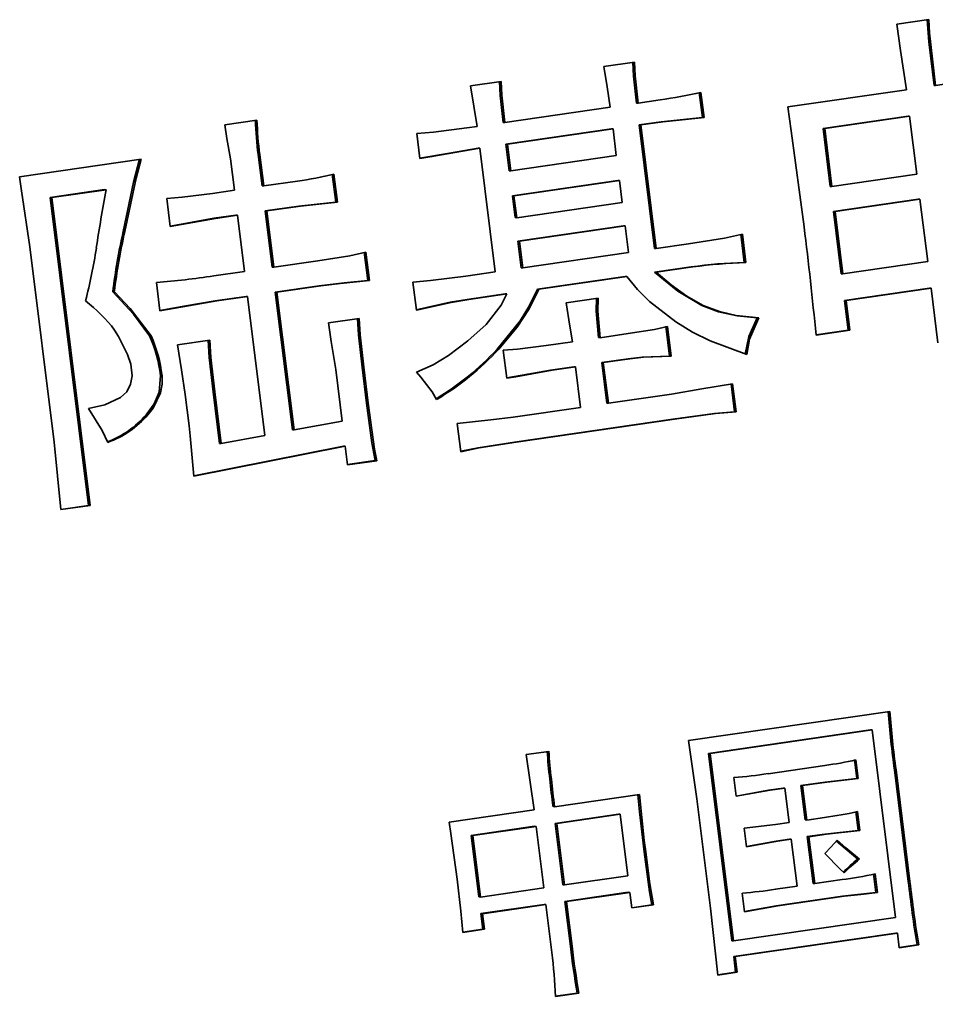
# Model space of a CAD drawing. Header units: millimetres. Extents: x -631 to 3210, y -561 to 2288.
# Drawn here: x 131.15 to 150.75, y -108.7 to -87.82 of the extents above; entities that cross this region are included whole.
import ezdxf

# ---------------------------------------------------------------- set-up
doc = ezdxf.new("R2010")
doc.units = ezdxf.units.MM
doc.layers.get('0').update_dxf_attribs({"lineweight": 18})

msp = doc.modelspace()

# ---------------------------------------------------------------- linework, layer by layer
at = {"color": 7, "lineweight": 35, "ltscale": 0.017416}
for p, q in [((149.902, -87.922), (150.592, -87.822)), ((142.831, -93.875), (143.52, -93.776)), ((134.525, -94.772), (135.215, -94.672))]:
    msp.add_line(p, q, dxfattribs=at)
at = {"color": 7, "lineweight": 35, "ltscale": 0.016602}
for p, q in [((143.639, -88.828), (144.296, -88.733)), ((137.752, -94.305), (138.409, -94.21))]:
    msp.add_line(p, q, dxfattribs=at)
at = {"color": 7, "lineweight": 35, "ltscale": 0.064089}
for p, q in [((150.734, -89.229), (153.271, -88.862)), ((147.571, -89.687), (150.108, -89.32))]:
    msp.add_line(p, q, dxfattribs=at)
at = {"color": 7, "lineweight": 35, "ltscale": 0.016626}
for p, q in [((140.788, -89.241), (141.446, -89.146)), ((135.299, -93.3), (135.957, -93.205)), ((135.33, -93.833), (135.988, -93.738)), ((136.023, -93.739), (135.365, -93.834))]:
    msp.add_line(p, q, dxfattribs=at)
at = {"color": 7, "lineweight": 35, "ltscale": 0.00085474}
for p, q in [((150.7, -89.228), (150.734, -89.229)), ((141.488, -90.018), (141.522, -90.019)), ((144.396, -90.073), (144.431, -90.074)), ((143.973, -91.262), (143.938, -91.261)), ((141.718, -91.589), (141.683, -91.588)), ((135.772, -92.001), (135.806, -92.002)), ((133.139, -93.641), (133.173, -93.642)), ((142.219, -93.584), (142.253, -93.585)), ((143.527, -94.619), (143.561, -94.62)), ((146.434, -96.204), (146.469, -96.205)), ((135.423, -96.88), (135.457, -96.881)), ((138.753, -97.248), (138.787, -97.249)), ((147.945, -104.928), (147.979, -104.929)), ((149.078, -105.149), (149.112, -105.15)), ((140.836, -105.26), (140.802, -105.259)), ((149.103, -105.763), (149.069, -105.763)), ((148.114, -106.286), (148.148, -106.287)), ((150.339, -107.596), (150.373, -107.597)), ((146.458, -108.181), (146.492, -108.182))]:
    msp.add_line(p, q, dxfattribs=at)
at = {"color": 7, "lineweight": 35, "ltscale": 0.011866}
for p, q in [((144.373, -89.606), (144.843, -89.538)), ((144.396, -90.073), (144.866, -90.005)), ((144.9, -90.006), (144.431, -90.074)), ((135.27, -91.536), (135.74, -91.468)), ((135.303, -92.069), (135.772, -92.001)), ((135.806, -92.002), (135.337, -92.07))]:
    msp.add_line(p, q, dxfattribs=at)
at = {"color": 7, "lineweight": 35, "ltscale": 0.013463}
for p, q in [((145.747, -89.911), (145.681, -89.377)), ((145.716, -89.378), (145.782, -89.912)), ((139.706, -90.792), (139.64, -90.257))]:
    msp.add_line(p, q, dxfattribs=at)
at = {"color": 7, "lineweight": 35, "ltscale": 0.05696}
for p, q in [((141.522, -90.019), (143.777, -89.692)), ((141.546, -90.486), (143.801, -90.159)), ((143.836, -90.16), (141.581, -90.486)), ((141.651, -91.054), (143.906, -90.728)), ((141.683, -91.588), (143.938, -91.261)), ((143.973, -91.262), (141.718, -91.589)), ((141.776, -92.056), (144.031, -91.73)), ((141.804, -92.556), (144.058, -92.23)), ((144.094, -92.231), (141.839, -92.557)), ((141.909, -93.125), (144.164, -92.798))]:
    msp.add_line(p, q, dxfattribs=at)
at = {"color": 7, "lineweight": 35, "ltscale": 0.000879148}
for p, q in [((144.338, -89.605), (144.373, -89.606)), ((145.747, -89.911), (145.782, -89.912)), ((143.836, -90.16), (143.801, -90.159)), ((148.362, -90.151), (148.327, -90.15)), ((141.616, -91.053), (141.651, -91.054)), ((136.332, -91.376), (136.367, -91.377)), ((132.962, -91.456), (132.997, -91.457)), ((137.906, -91.726), (137.941, -91.727)), ((150.399, -91.658), (150.364, -91.657)), ((141.741, -92.055), (141.776, -92.056)), ((148.583, -91.921), (148.548, -91.92)), ((141.839, -92.557), (141.804, -92.556)), ((144.724, -92.711), (144.76, -92.712)), ((136.548, -93.113), (136.583, -93.114)), ((146.642, -93.012), (146.678, -93.013)), ((141.874, -93.124), (141.909, -93.125)), ((144.098, -93.312), (144.133, -93.313)), ((135.988, -93.738), (136.023, -93.739)), ((148.784, -93.824), (148.819, -93.825)), ((148.863, -94.458), (148.898, -94.459)), ((133.925, -94.581), (133.96, -94.582)), ((145.042, -95.012), (145.077, -95.012)), ((138.076, -96.938), (138.111, -96.939)), ((149.377, -103.004), (149.342, -103.003)), ((145.911, -103.506), (145.876, -103.505)), ((147.477, -104.248), (147.513, -104.248)), ((147.853, -104.193), (147.889, -104.194)), ((142.553, -104.643), (142.588, -104.644)), ((143.989, -104.804), (143.954, -104.803)), ((147.613, -105.339), (147.648, -105.34)), ((147.989, -105.284), (148.024, -105.285)), ((142.761, -106.313), (142.796, -106.314)), ((144.162, -106.473), (144.197, -106.474)), ((149.455, -106.477), (149.49, -106.478)), ((140.965, -106.573), (141, -106.574)), ((142.366, -106.733), (142.401, -106.734)), ((141.009, -106.929), (141.044, -106.93)), ((141.051, -107.263), (141.086, -107.264)), ((146.416, -107.847), (146.451, -107.848)), ((143.069, -108.626), (143.104, -108.627))]:
    msp.add_line(p, q, dxfattribs=at)
at = {"color": 7, "lineweight": 35, "ltscale": 0.017392}
for p, q in [((135.535, -90.07), (136.223, -89.97)), ((144.76, -92.712), (145.448, -92.613))]:
    msp.add_line(p, q, dxfattribs=at)
at = {"color": 7, "lineweight": 35, "ltscale": 0.045908}
for p, q in [((148.327, -90.15), (150.144, -89.887)), ((148.515, -91.386), (150.333, -91.123)), ((148.784, -93.824), (150.601, -93.561))]:
    msp.add_line(p, q, dxfattribs=at)
at = {"color": 7, "lineweight": 35, "ltscale": 0.045884}
for p, q in [((150.179, -89.888), (148.362, -90.151)), ((148.548, -91.92), (150.364, -91.657)), ((150.399, -91.658), (148.583, -91.921)), ((148.749, -93.257), (150.565, -92.994)), ((150.636, -93.562), (148.819, -93.825)), ((142.588, -104.644), (144.404, -104.381)), ((140.333, -104.971), (142.149, -104.708))]:
    msp.add_line(p, q, dxfattribs=at)
at = {"color": 7, "lineweight": 35, "ltscale": 0.000854722}
for p, q in [((150.179, -89.888), (150.144, -89.887)), ((140.951, -90.572), (140.985, -90.572)), ((148.481, -91.386), (148.515, -91.386)), ((131.804, -91.624), (131.838, -91.625)), ((144.724, -93.222), (144.759, -93.222)), ((150.601, -93.561), (150.636, -93.562)), ((143.594, -95.153), (143.628, -95.154)), ((146.375, -107.513), (146.409, -107.514))]:
    msp.add_line(p, q, dxfattribs=at)
at = {"color": 7, "lineweight": 35, "ltscale": 0.031136}
for p, q in [((150.333, -91.123), (150.179, -89.888)), ((148.481, -91.386), (148.327, -90.15))]:
    msp.add_line(p, q, dxfattribs=at)
at = {"color": 7, "lineweight": 35, "ltscale": 0.00555}
msp.add_line((140.708, -90.137), (140.928, -90.105), dxfattribs=at)
at = {"color": 7, "lineweight": 35, "ltscale": 0.014303}
for p, q in [((143.906, -90.728), (143.836, -90.16)), ((141.616, -91.053), (141.546, -90.486))]:
    msp.add_line(p, q, dxfattribs=at)
at = {"color": 7, "lineweight": 35, "ltscale": 0.066473}
msp.add_line((144.724, -92.711), (144.396, -90.073), dxfattribs=at)
at = {"color": 7, "lineweight": 35, "ltscale": 0.066476}
msp.add_line((144.431, -90.074), (144.76, -92.712), dxfattribs=at)
at = {"color": 7, "lineweight": 13, "ltscale": 0.00085474}
for p, q in [((144.866, -90.005), (144.9, -90.006)), ((135.303, -92.069), (135.337, -92.07)), ((137.555, -93.512), (137.589, -93.512)), ((147.321, -105.381), (147.355, -105.382)), ((148.365, -105.23), (148.399, -105.231)), ((148.743, -106.558), (148.777, -106.559))]:
    msp.add_line(p, q, dxfattribs=at)
at = {"color": 7, "lineweight": 35, "ltscale": 0.031132}
msp.add_line((148.362, -90.151), (148.515, -91.386), dxfattribs=at)
at = {"color": 7, "lineweight": 35, "ltscale": 0.066477}
msp.add_line((141.314, -93.211), (140.985, -90.572), dxfattribs=at)
at = {"color": 7, "lineweight": 35, "ltscale": 0.00087913}
for p, q in [((141.581, -90.486), (141.546, -90.486)), ((136.398, -91.911), (136.433, -91.912)), ((144.094, -92.231), (144.058, -92.23)), ((148.714, -93.256), (148.749, -93.257)), ((138.592, -93.395), (138.627, -93.396)), ((136.614, -93.648), (136.649, -93.648)), ((141.529, -93.684), (141.564, -93.685)), ((146.918, -94.196), (146.953, -94.197)), ((142.998, -95.24), (143.033, -95.24)), ((143.701, -96.022), (143.736, -96.023)), ((136.98, -96.587), (137.015, -96.588)), ((132.622, -98.204), (132.657, -98.205)), ((149.046, -104.043), (149.081, -104.044)), ((142.632, -105), (142.597, -105)), ((142.193, -105.064), (142.158, -105.063)), ((142.805, -106.67), (142.84, -106.67)), ((144.663, -106.741), (144.698, -106.741)), ((149.882, -107.345), (149.917, -107.346))]:
    msp.add_line(p, q, dxfattribs=at)
at = {"color": 7, "lineweight": 35, "ltscale": 0.014304}
for p, q in [((141.581, -90.486), (141.651, -91.054)), ((144.164, -92.798), (144.094, -92.231)), ((141.874, -93.124), (141.804, -92.556)), ((141.839, -92.557), (141.909, -93.125))]:
    msp.add_line(p, q, dxfattribs=at)
at = {"color": 7, "lineweight": 35, "ltscale": 0.065668}
msp.add_line((131.145, -91.181), (133.745, -90.805), dxfattribs=at)
at = {"color": 7, "lineweight": 35, "ltscale": 0.016828}
for p, q in [((135.74, -91.468), (135.657, -90.8)), ((136.332, -91.376), (136.249, -90.708)), ((136.284, -90.709), (136.367, -91.377)), ((134.772, -96.504), (134.689, -95.836))]:
    msp.add_line(p, q, dxfattribs=at)
at = {"color": 7, "lineweight": 35, "ltscale": 0.015147}
for p, q in [((137.906, -91.726), (137.831, -91.125)), ((137.866, -91.126), (137.941, -91.727)), ((146.602, -92.411), (146.678, -93.013)), ((138.552, -92.795), (138.627, -93.396)), ((134.148, -94.044), (134.073, -93.443)), ((139.631, -94.033), (139.556, -93.432)), ((141.565, -95.487), (141.49, -94.886)), ((146.434, -96.204), (146.359, -95.603)), ((140.581, -97.057), (140.506, -96.456))]:
    msp.add_line(p, q, dxfattribs=at)
at = {"color": 7, "lineweight": 35, "ltscale": 0.018181}
msp.add_line((136.367, -91.377), (137.087, -91.273), dxfattribs=at)
at = {"color": 7, "lineweight": 35, "ltscale": 0.011781}
for p, q in [((144.031, -91.73), (143.973, -91.262)), ((141.718, -91.589), (141.776, -92.056))]:
    msp.add_line(p, q, dxfattribs=at)
at = {"color": 7, "lineweight": 35, "ltscale": 0.029257}
msp.add_line((131.804, -91.624), (132.962, -91.456), dxfattribs=at)
at = {"color": 7, "lineweight": 35, "ltscale": 0.165764}
msp.add_line((132.622, -98.204), (131.804, -91.624), dxfattribs=at)
at = {"color": 7, "lineweight": 35, "ltscale": 0.029281}
msp.add_line((132.997, -91.457), (131.838, -91.625), dxfattribs=at)
at = {"color": 7, "lineweight": 35, "ltscale": 0.165767}
msp.add_line((131.838, -91.625), (132.657, -98.205), dxfattribs=at)
at = {"color": 7, "lineweight": 35, "ltscale": 0.015144}
for p, q in [((134.37, -92.244), (134.296, -91.643)), ((146.642, -93.012), (146.568, -92.411)), ((146.394, -95.604), (146.469, -96.205))]:
    msp.add_line(p, q, dxfattribs=at)
at = {"color": 7, "lineweight": 35, "ltscale": 0.011778}
msp.add_line((141.741, -92.055), (141.683, -91.588), dxfattribs=at)
at = {"color": 7, "lineweight": 35, "ltscale": 0.018205}
for p, q in [((136.398, -91.911), (137.119, -91.806)), ((137.154, -91.807), (136.433, -91.912)), ((148.898, -94.459), (148.178, -94.564))]:
    msp.add_line(p, q, dxfattribs=at)
at = {"color": 7, "lineweight": 13, "ltscale": 0.000879148}
for p, q in [((137.119, -91.806), (137.154, -91.807)), ((133.395, -92.351), (133.36, -92.351)), ((145.507, -93.108), (145.542, -93.109)), ((135.33, -93.833), (135.365, -93.834)), ((145.732, -93.933), (145.767, -93.934)), ((144.157, -95.072), (144.192, -95.073)), ((142.497, -95.312), (142.532, -95.313)), ((134.158, -95.431), (134.193, -95.432)), ((133.855, -96.268), (133.89, -96.268))]:
    msp.add_line(p, q, dxfattribs=at)
at = {"color": 7, "lineweight": 35, "ltscale": 0.033658}
for p, q in [((150.565, -92.994), (150.399, -91.658)), ((148.714, -93.256), (148.548, -91.92))]:
    msp.add_line(p, q, dxfattribs=at)
at = {"color": 7, "lineweight": 35, "ltscale": 0.030295}
msp.add_line((135.957, -93.205), (135.806, -92.002), dxfattribs=at)
at = {"color": 7, "lineweight": 35, "ltscale": 0.030291}
msp.add_line((136.548, -93.113), (136.398, -91.911), dxfattribs=at)
at = {"color": 7, "lineweight": 35, "ltscale": 0.030292}
msp.add_line((136.433, -91.912), (136.583, -93.114), dxfattribs=at)
at = {"color": 7, "lineweight": 35, "ltscale": 0.033657}
msp.add_line((148.583, -91.921), (148.749, -93.257), dxfattribs=at)
at = {"color": 7, "lineweight": 35, "ltscale": 0.105181}
msp.add_line((131.883, -96.855), (131.363, -92.68), dxfattribs=at)
at = {"color": 7, "lineweight": 35, "ltscale": 0.015145}
msp.add_line((138.592, -93.395), (138.517, -92.794), dxfattribs=at)
at = {"color": 7, "lineweight": 35, "ltscale": 0.023731}
for p, q in [((136.583, -93.114), (137.522, -92.978)), ((137.589, -93.512), (136.649, -93.648))]:
    msp.add_line(p, q, dxfattribs=at)
at = {"color": 7, "lineweight": 35, "ltscale": 0.01976}
msp.add_line((144.724, -93.222), (145.507, -93.108), dxfattribs=at)
at = {"color": 7, "lineweight": 35, "ltscale": 0.019784}
msp.add_line((145.542, -93.109), (144.759, -93.222), dxfattribs=at)
at = {"color": 7, "lineweight": 35, "ltscale": 0.015837}
for p, q in [((140.687, -93.302), (141.314, -93.211)), ((132.657, -98.205), (132.03, -98.295))]:
    msp.add_line(p, q, dxfattribs=at)
at = {"color": 7, "lineweight": 35, "ltscale": 0.047463}
msp.add_line((142.219, -93.584), (144.098, -93.312), dxfattribs=at)
at = {"color": 7, "lineweight": 35, "ltscale": 0.047487}
msp.add_line((144.133, -93.313), (142.253, -93.585), dxfattribs=at)
at = {"color": 7, "lineweight": 35, "ltscale": 0.023755}
msp.add_line((136.614, -93.648), (137.555, -93.512), dxfattribs=at)
at = {"color": 7, "lineweight": 35, "ltscale": 0.074886}
msp.add_line((136.392, -96.712), (136.023, -93.739), dxfattribs=at)
at = {"color": 7, "lineweight": 35, "ltscale": 0.074049}
for p, q in [((136.98, -96.587), (136.614, -93.648)), ((136.649, -93.648), (137.015, -96.588))]:
    msp.add_line(p, q, dxfattribs=at)
at = {"color": 7, "lineweight": 35, "ltscale": 0.020574}
for p, q in [((140.715, -93.802), (141.529, -93.684)), ((141.564, -93.685), (140.75, -93.803))]:
    msp.add_line(p, q, dxfattribs=at)
at = {"color": 7, "lineweight": 35, "ltscale": 0.029451}
msp.add_line((150.781, -94.731), (150.636, -93.562), dxfattribs=at)
at = {"color": 7, "lineweight": 13, "ltscale": 0.00087913}
for p, q in [((140.715, -93.802), (140.75, -93.803)), ((148.375, -104.118), (148.41, -104.118)), ((147.164, -104.293), (147.199, -104.294))]:
    msp.add_line(p, q, dxfattribs=at)
at = {"color": 7, "lineweight": 35, "ltscale": 0.015988}
for p, q in [((148.863, -94.458), (148.784, -93.824)), ((148.819, -93.825), (148.898, -94.459)), ((144.998, -94.378), (145.077, -95.012))]:
    msp.add_line(p, q, dxfattribs=at)
at = {"color": 7, "lineweight": 35, "ltscale": 0.015048}
msp.add_line((143.561, -94.62), (144.157, -94.534), dxfattribs=at)
at = {"color": 7, "lineweight": 35, "ltscale": 0.015985}
msp.add_line((145.042, -95.012), (144.964, -94.377), dxfattribs=at)
at = {"color": 7, "lineweight": 35, "ltscale": 0.017318}
msp.add_line((148.178, -94.558), (148.863, -94.458), dxfattribs=at)
at = {"color": 7, "lineweight": 35, "ltscale": 0.014234}
for p, q in [((142.403, -94.788), (142.967, -94.706)), ((143.594, -95.153), (144.157, -95.072))]:
    msp.add_line(p, q, dxfattribs=at)
at = {"color": 7, "lineweight": 35, "ltscale": 0.021876}
msp.add_line((143.701, -96.022), (143.594, -95.153), dxfattribs=at)
at = {"color": 7, "lineweight": 35, "ltscale": 0.014258}
msp.add_line((144.192, -95.073), (143.628, -95.154), dxfattribs=at)
at = {"color": 7, "lineweight": 35, "ltscale": 0.021879}
for p, q in [((143.628, -95.154), (143.736, -96.023)), ((143.141, -96.109), (143.033, -95.24))]:
    msp.add_line(p, q, dxfattribs=at)
at = {"color": 7, "lineweight": 35, "ltscale": 0.02777}
msp.add_line((138.045, -96.405), (137.907, -95.302), dxfattribs=at)
at = {"color": 7, "lineweight": 35, "ltscale": 0.019354}
msp.add_line((138.567, -96.017), (138.472, -95.249), dxfattribs=at)
at = {"color": 7, "lineweight": 35, "ltscale": 0.019353}
msp.add_line((138.507, -95.25), (138.602, -96.018), dxfattribs=at)
at = {"color": 7, "lineweight": 35, "ltscale": 0.012655}
for p, q in [((142.497, -95.312), (142.998, -95.24)), ((143.033, -95.24), (142.532, -95.313)), ((143.104, -108.627), (142.603, -108.699))]:
    msp.add_line(p, q, dxfattribs=at)
at = {"color": 7, "lineweight": 35, "ltscale": 0.027769}
msp.add_line((135.423, -96.88), (135.285, -95.778), dxfattribs=at)
at = {"color": 7, "lineweight": 35, "ltscale": 0.027766}
msp.add_line((135.32, -95.779), (135.457, -96.881), dxfattribs=at)
at = {"color": 7, "lineweight": 35, "ltscale": 0.034018}
msp.add_line((143.736, -96.023), (145.083, -95.828), dxfattribs=at)
at = {"color": 7, "lineweight": 35, "ltscale": 0.036411}
msp.add_line((141.7, -96.317), (143.141, -96.109), dxfattribs=at)
at = {"color": 7, "lineweight": 35, "ltscale": 0.026136}
msp.add_line((137.015, -96.588), (138.045, -96.405), dxfattribs=at)
at = {"color": 7, "lineweight": 35, "ltscale": 0.085428}
msp.add_line((141.732, -96.851), (145.114, -96.361), dxfattribs=at)
at = {"color": 7, "lineweight": 35, "ltscale": 0.085452}
msp.add_line((145.149, -96.362), (141.766, -96.852), dxfattribs=at)
at = {"color": 7, "lineweight": 35, "ltscale": 0.023769}
msp.add_line((135.457, -96.881), (136.392, -96.712), dxfattribs=at)
at = {"color": 7, "lineweight": 35, "ltscale": 0.081597}
msp.add_line((134.874, -97.57), (138.076, -96.938), dxfattribs=at)
at = {"color": 7, "lineweight": 35, "ltscale": 0.082468}
msp.add_line((138.111, -96.939), (134.875, -97.578), dxfattribs=at)
at = {"color": 7, "lineweight": 35, "ltscale": 0.010098}
for p, q in [((138.161, -97.34), (138.111, -96.939)), ((149.046, -104.043), (148.996, -103.642)), ((146.471, -104.422), (146.421, -104.021)), ((149.062, -104.749), (149.112, -105.15)), ((149.455, -106.477), (149.405, -106.077)), ((149.44, -106.077), (149.49, -106.478)), ((146.65, -106.889), (146.6, -106.489))]:
    msp.add_line(p, q, dxfattribs=at)
at = {"color": 7, "lineweight": 35, "ltscale": 0.014974}
msp.add_line((138.16, -97.334), (138.753, -97.248), dxfattribs=at)
at = {"color": 7, "lineweight": 35, "ltscale": 0.015813}
msp.add_line((138.787, -97.249), (138.161, -97.34), dxfattribs=at)
at = {"color": 7, "lineweight": 35, "ltscale": 0.014949}
msp.add_line((132.03, -98.29), (132.622, -98.204), dxfattribs=at)
at = {"color": 7, "lineweight": 35, "ltscale": 0.108665}
msp.add_line((145.451, -103.232), (149.753, -102.609), dxfattribs=at)
at = {"color": 7, "lineweight": 35, "ltscale": 0.087549}
for p, q in [((145.876, -103.505), (149.342, -103.003)), ((149.377, -103.004), (145.911, -103.506)), ((146.416, -107.847), (149.882, -107.345)), ((149.917, -107.346), (146.451, -107.848))]:
    msp.add_line(p, q, dxfattribs=at)
at = {"color": 7, "lineweight": 35, "ltscale": 0.100975}
for p, q in [((149.876, -107.012), (149.377, -103.004)), ((146.375, -107.513), (145.876, -103.505))]:
    msp.add_line(p, q, dxfattribs=at)
at = {"color": 7, "lineweight": 35, "ltscale": 0.031411}
msp.add_line((145.628, -104.476), (145.451, -103.232), dxfattribs=at)
at = {"color": 7, "lineweight": 35, "ltscale": 0.012137}
msp.add_line((141.981, -103.53), (142.462, -103.461), dxfattribs=at)
at = {"color": 7, "lineweight": 35, "ltscale": 0.029726}
msp.add_line((142.149, -104.708), (141.981, -103.53), dxfattribs=at)
at = {"color": 7, "lineweight": 35, "ltscale": 0.100971}
msp.add_line((145.911, -103.506), (146.409, -107.514), dxfattribs=at)
at = {"color": 7, "lineweight": 35, "ltscale": 0.030589}
msp.add_line((147.155, -103.938), (148.366, -103.762), dxfattribs=at)
at = {"color": 7, "lineweight": 35, "ltscale": 0.010097}
for p, q in [((149.031, -103.643), (149.081, -104.044)), ((146.69, -105.501), (146.64, -105.1))]:
    msp.add_line(p, q, dxfattribs=at)
at = {"color": 7, "lineweight": 35, "ltscale": 0.060021}
msp.add_line((150.148, -106.241), (149.852, -103.858), dxfattribs=at)
at = {"color": 7, "lineweight": 35, "ltscale": 0.060022}
msp.add_line((149.888, -103.859), (150.183, -106.242), dxfattribs=at)
at = {"color": 7, "lineweight": 35, "ltscale": 0.013173}
for p, q in [((147.853, -104.193), (148.375, -104.118)), ((148.41, -104.118), (147.889, -104.194))]:
    msp.add_line(p, q, dxfattribs=at)
at = {"color": 7, "lineweight": 35, "ltscale": 0.016875}
for p, q in [((148.375, -104.118), (149.046, -104.043)), ((149.081, -104.044), (148.41, -104.118)), ((146.64, -105.1), (147.311, -105.026))]:
    msp.add_line(p, q, dxfattribs=at)
at = {"color": 7, "lineweight": 35, "ltscale": 0.017604}
msp.add_line((146.471, -104.416), (147.164, -104.293), dxfattribs=at)
at = {"color": 7, "lineweight": 35, "ltscale": 0.018492}
msp.add_line((147.199, -104.294), (146.471, -104.422), dxfattribs=at)
at = {"color": 7, "lineweight": 35, "ltscale": 0.007918}
for p, q in [((147.164, -104.293), (147.477, -104.248)), ((147.513, -104.248), (147.199, -104.294))]:
    msp.add_line(p, q, dxfattribs=at)
at = {"color": 7, "lineweight": 35, "ltscale": 0.01851}
for p, q in [((147.603, -104.983), (147.513, -104.248)), ((147.889, -104.194), (147.979, -104.929))]:
    msp.add_line(p, q, dxfattribs=at)
at = {"color": 7, "lineweight": 35, "ltscale": 0.018513}
msp.add_line((147.945, -104.928), (147.853, -104.193), dxfattribs=at)
at = {"color": 7, "lineweight": 35, "ltscale": 0.058902}
msp.add_line((145.919, -106.814), (145.628, -104.476), dxfattribs=at)
at = {"color": 7, "lineweight": 35, "ltscale": 0.034289}
for p, q in [((142.597, -105), (143.954, -104.803)), ((143.989, -104.804), (142.632, -105)), ((142.193, -105.064), (140.836, -105.26)), ((141, -106.574), (142.357, -106.378)), ((142.805, -106.67), (144.162, -106.473)), ((144.197, -106.474), (142.84, -106.67)), ((141.009, -106.929), (142.366, -106.733)), ((142.401, -106.734), (141.044, -106.93))]:
    msp.add_line(p, q, dxfattribs=at)
at = {"color": 7, "lineweight": 35, "ltscale": 0.033096}
for p, q in [((144.152, -106.118), (143.989, -104.804)), ((140.965, -106.573), (140.802, -105.259))]:
    msp.add_line(p, q, dxfattribs=at)
at = {"color": 7, "lineweight": 35, "ltscale": 0.0101}
msp.add_line((149.078, -105.149), (149.027, -104.749), dxfattribs=at)
at = {"color": 7, "lineweight": 35, "ltscale": 0.033098}
msp.add_line((142.761, -106.313), (142.597, -105), dxfattribs=at)
at = {"color": 7, "lineweight": 35, "ltscale": 0.033099}
for p, q in [((142.632, -105), (142.796, -106.314)), ((142.357, -106.378), (142.193, -105.064)), ((140.836, -105.26), (141, -106.574))]:
    msp.add_line(p, q, dxfattribs=at)
at = {"color": 7, "lineweight": 35, "ltscale": 0.007376}
for p, q in [((147.311, -105.026), (147.603, -104.983)), ((147.321, -105.381), (147.613, -105.339))]:
    msp.add_line(p, q, dxfattribs=at)
at = {"color": 7, "lineweight": 35, "ltscale": 0.009497}
for p, q in [((147.979, -104.929), (148.355, -104.874)), ((147.989, -105.284), (148.365, -105.23))]:
    msp.add_line(p, q, dxfattribs=at)
at = {"color": 7, "lineweight": 35, "ltscale": 0.034265}
for p, q in [((140.802, -105.259), (142.158, -105.063)), ((142.796, -106.314), (144.152, -106.118))]:
    msp.add_line(p, q, dxfattribs=at)
at = {"color": 7, "lineweight": 35, "ltscale": 0.017936}
for p, q in [((148.365, -105.23), (149.078, -105.149)), ((149.112, -105.15), (148.399, -105.231))]:
    msp.add_line(p, q, dxfattribs=at)
at = {"color": 7, "lineweight": 35, "ltscale": 0.01605}
msp.add_line((146.689, -105.495), (147.321, -105.381), dxfattribs=at)
at = {"color": 7, "lineweight": 35, "ltscale": 0.01689}
msp.add_line((147.355, -105.382), (146.69, -105.501), dxfattribs=at)
at = {"color": 7, "lineweight": 35, "ltscale": 0.0074}
msp.add_line((147.648, -105.34), (147.355, -105.382), dxfattribs=at)
at = {"color": 7, "lineweight": 35, "ltscale": 0.025242}
for p, q in [((147.772, -106.342), (147.648, -105.34)), ((148.024, -105.285), (148.148, -106.287))]:
    msp.add_line(p, q, dxfattribs=at)
at = {"color": 7, "lineweight": 35, "ltscale": 0.025245}
msp.add_line((148.114, -106.286), (147.989, -105.284), dxfattribs=at)
at = {"color": 7, "lineweight": 35, "ltscale": 0.009473}
msp.add_line((148.399, -105.231), (148.024, -105.285), dxfattribs=at)
at = {"color": 7, "lineweight": 35, "ltscale": 0.014776}
msp.add_line((148.148, -106.287), (148.733, -106.202), dxfattribs=at)
at = {"color": 7, "lineweight": 35, "ltscale": 0.008413}
for p, q in [((144.238, -106.808), (144.197, -106.474)), ((146.451, -107.848), (146.492, -108.182))]:
    msp.add_line(p, q, dxfattribs=at)
at = {"color": 7, "lineweight": 35, "ltscale": 0.011594}
msp.add_line((147.313, -106.408), (147.772, -106.342), dxfattribs=at)
at = {"color": 7, "lineweight": 35, "ltscale": 0.017911}
msp.add_line((148.743, -106.558), (149.455, -106.477), dxfattribs=at)
at = {"color": 7, "lineweight": 35, "ltscale": 0.024121}
msp.add_line((142.924, -107.627), (142.805, -106.67), dxfattribs=at)
at = {"color": 7, "lineweight": 35, "ltscale": 0.024122}
msp.add_line((142.84, -106.67), (142.959, -107.628), dxfattribs=at)
at = {"color": 7, "lineweight": 35, "ltscale": 0.035868}
for p, q in [((147.323, -106.763), (148.743, -106.558)), ((148.777, -106.559), (147.357, -106.764))]:
    msp.add_line(p, q, dxfattribs=at)
at = {"color": 7, "lineweight": 35, "ltscale": 0.025802}
msp.add_line((142.528, -107.758), (142.401, -106.734), dxfattribs=at)
at = {"color": 7, "lineweight": 35, "ltscale": 0.011619}
for p, q in [((144.698, -106.741), (144.238, -106.808)), ((141.086, -107.264), (140.626, -107.331))]:
    msp.add_line(p, q, dxfattribs=at)
at = {"color": 7, "lineweight": 35, "ltscale": 0.010731}
for p, q in [((144.238, -106.802), (144.663, -106.741)), ((140.626, -107.325), (141.051, -107.263))]:
    msp.add_line(p, q, dxfattribs=at)
at = {"color": 7, "lineweight": 35, "ltscale": 0.035916}
msp.add_line((146.075, -108.242), (145.919, -106.814), dxfattribs=at)
at = {"color": 7, "lineweight": 35, "ltscale": 0.017086}
msp.add_line((146.65, -106.883), (147.323, -106.763), dxfattribs=at)
at = {"color": 7, "lineweight": 35, "ltscale": 0.01795}
msp.add_line((147.357, -106.764), (146.65, -106.889), dxfattribs=at)
at = {"color": 7, "lineweight": 13, "ltscale": 0.000854722}
msp.add_line((147.323, -106.763), (147.357, -106.764), dxfattribs=at)
at = {"color": 7, "lineweight": 35, "ltscale": 0.008416}
for p, q in [((141.051, -107.263), (141.009, -106.929)), ((141.044, -106.93), (141.086, -107.264)), ((146.458, -108.181), (146.416, -107.847))]:
    msp.add_line(p, q, dxfattribs=at)
at = {"color": 7, "lineweight": 35, "ltscale": 0.087573}
msp.add_line((146.409, -107.514), (149.876, -107.012), dxfattribs=at)
at = {"color": 7, "lineweight": 35, "ltscale": 0.007854}
msp.add_line((149.956, -107.658), (149.917, -107.346), dxfattribs=at)
at = {"color": 7, "lineweight": 35, "ltscale": 0.009695}
for p, q in [((149.955, -107.652), (150.339, -107.596)), ((146.074, -108.236), (146.458, -108.181))]:
    msp.add_line(p, q, dxfattribs=at)
at = {"color": 7, "lineweight": 35, "ltscale": 0.010534}
for p, q in [((150.373, -107.597), (149.956, -107.658)), ((146.492, -108.182), (146.075, -108.242))]:
    msp.add_line(p, q, dxfattribs=at)
at = {"color": 7, "lineweight": 35, "ltscale": 0.011767}
msp.add_line((142.603, -108.694), (143.069, -108.626), dxfattribs=at)
at = {"color": 7, "lineweight": 35}
for points in [[(150.7, -89.228), (150.59, -88.295), (150.556, -87.821)], [(150.592, -87.822), (150.606, -88.107), (150.666, -88.667), (150.734, -89.229)], [(150.108, -89.32), (149.986, -88.481), (149.902, -87.922)], [(144.338, -89.605), (144.276, -89.029), (144.262, -88.732)], [(144.296, -88.733), (144.31, -89.026), (144.373, -89.606)], [(143.777, -89.692), (143.708, -89.26), (143.639, -88.828)], [(141.488, -90.018), (141.426, -89.442), (141.411, -89.145)], [(141.446, -89.146), (141.46, -89.438), (141.522, -90.019)], [(140.928, -90.105), (140.857, -89.673), (140.788, -89.241)], [(147.923, -92.254), (147.642, -90.2), (147.571, -89.687)], [(144.866, -90.005), (145.275, -89.964), (145.747, -89.911)], [(145.782, -89.912), (145.253, -89.97), (144.9, -90.006)], [(135.657, -90.8), (135.58, -90.362), (135.535, -90.07)], [(139.64, -90.257), (139.996, -90.23), (140.708, -90.137)], [(139.705, -90.786), (140.299, -90.681), (140.951, -90.572)], [(140.985, -90.572), (139.962, -90.75), (139.706, -90.792)], [(133.36, -92.351), (133.584, -91.3), (133.71, -90.804)], [(133.745, -90.805), (133.639, -91.212), (133.395, -92.351)], [(131.363, -92.68), (131.186, -91.481), (131.145, -91.181)], [(134.296, -91.643), (134.622, -91.62), (135.27, -91.536)], [(137.119, -91.806), (137.513, -91.766), (137.906, -91.726)], [(137.941, -91.727), (137.548, -91.767), (137.154, -91.807)], [(134.37, -92.238), (134.836, -92.153), (135.303, -92.069)], [(135.337, -92.07), (134.853, -92.157), (134.37, -92.244)], [(145.448, -92.613), (146.22, -92.491), (146.602, -92.411)], [(137.522, -92.978), (138.211, -92.868), (138.552, -92.795)], [(139.556, -93.432), (139.934, -93.401), (140.687, -93.302)], [(145.178, -94.284), (144.615, -93.847), (144.361, -93.593), (144.133, -93.313)], [(145.732, -93.933), (145.222, -93.626), (144.724, -93.222)], [(144.759, -93.222), (145.076, -93.49), (145.411, -93.731), (145.767, -93.934)], [(137.555, -93.512), (138.086, -93.451), (138.592, -93.395)], [(138.627, -93.396), (138.004, -93.463), (137.589, -93.512)], [(133.925, -94.581), (133.584, -94.121), (133.139, -93.641)], [(133.173, -93.642), (133.511, -93.996), (133.96, -94.582)], [(140.732, -94.689), (141.12, -94.338), (141.444, -93.923), (141.564, -93.685)], [(141.357, -94.865), (141.848, -94.258), (142.051, -93.93), (142.219, -93.584)], [(142.253, -93.585), (142.044, -94.005), (141.788, -94.393), (141.392, -94.866)], [(134.147, -94.039), (134.704, -93.939), (135.33, -93.833)], [(135.365, -93.834), (134.635, -93.959), (134.148, -94.044)], [(139.63, -94.024), (140.351, -93.864), (140.715, -93.802)], [(140.75, -93.803), (140.375, -93.867), (139.631, -94.033)], [(142.967, -94.706), (142.911, -94.374), (142.831, -93.875)], [(143.527, -94.619), (143.474, -94.053), (143.485, -93.775)], [(143.52, -93.776), (143.51, -94.057), (143.561, -94.62)], [(146.918, -94.196), (146.488, -94.151), (146.09, -94.067), (145.732, -93.933)], [(145.767, -93.934), (146.111, -94.064), (146.469, -94.143), (146.953, -94.197)], [(137.907, -95.302), (137.811, -94.704), (137.752, -94.305)], [(138.472, -95.249), (138.395, -94.556), (138.374, -94.209)], [(138.409, -94.21), (138.43, -94.557), (138.507, -95.25)], [(146.699, -94.982), (145.916, -94.689), (145.539, -94.502), (145.178, -94.284)], [(146.665, -94.971), (146.739, -94.594), (146.918, -94.196)], [(146.953, -94.197), (146.755, -94.654), (146.699, -94.982)], [(133.525, -95.189), (133.456, -94.983), (133.264, -94.595), (133.179, -94.457)], [(144.157, -94.534), (144.72, -94.442), (144.998, -94.378)], [(134.689, -95.836), (134.607, -95.304), (134.525, -94.772)], [(135.285, -95.778), (135.203, -95.042), (135.18, -94.671)], [(135.215, -94.672), (135.238, -95.042), (135.32, -95.779)], [(139.636, -95.358), (139.987, -95.202), (140.317, -95.001), (140.732, -94.689)], [(141.49, -94.886), (141.795, -94.866), (142.403, -94.788)], [(133.439, -95.779), (133.521, -95.616), (133.554, -95.434), (133.525, -95.189)], [(144.157, -95.072), (144.457, -95.038), (145.042, -95.012)], [(145.077, -95.012), (144.486, -95.04), (144.192, -95.073)], [(140.059, -95.943), (139.966, -95.774), (139.73, -95.467), (139.636, -95.358)], [(141.564, -95.481), (142.014, -95.397), (142.497, -95.312)], [(142.532, -95.313), (141.759, -95.455), (141.565, -95.487)], [(133.855, -96.268), (134.022, -96.037), (134.131, -95.782), (134.158, -95.431)], [(134.193, -95.432), (134.196, -95.617), (134.161, -95.798), (134.002, -96.125), (133.89, -96.268)], [(145.083, -95.828), (145.738, -95.716), (146.394, -95.604)], [(132.623, -96.135), (132.973, -96.055), (133.301, -95.899), (133.439, -95.779)], [(138.753, -97.248), (138.681, -96.868), (138.567, -96.017)], [(138.602, -96.018), (138.739, -97.005), (138.787, -97.249)], [(133.031, -96.858), (132.915, -96.606), (132.623, -96.135)], [(145.114, -96.361), (146.004, -96.242), (146.434, -96.204)], [(146.469, -96.205), (146.029, -96.244), (145.149, -96.362)], [(140.506, -96.456), (141.223, -96.376), (141.7, -96.317)], [(134.875, -97.578), (134.796, -96.719), (134.772, -96.504)], [(132.03, -98.295), (131.957, -97.575), (131.883, -96.855)], [(140.58, -97.049), (140.952, -96.973), (141.732, -96.851)], [(141.766, -96.852), (140.974, -96.976), (140.581, -97.057)], [(144.501, -105.608), (144.4, -104.756), (144.369, -104.38)], [(144.404, -104.381), (144.505, -105.364), (144.536, -105.609)], [(140.506, -106.192), (140.366, -105.215), (140.333, -104.971)], [(148.366, -105.644), (148.501, -105.504), (148.628, -105.356)], [(149.069, -105.763), (148.666, -105.426), (148.613, -105.377)], [(148.628, -105.356), (148.813, -105.525), (149.103, -105.763)], [(144.663, -106.741), (144.613, -106.46), (144.501, -105.608)], [(144.536, -105.609), (144.623, -106.29), (144.698, -106.741)], [(148.779, -106.06), (148.692, -105.981), (148.366, -105.644)], [(140.626, -107.331), (140.58, -106.875), (140.506, -106.192)], [(149.49, -106.478), (149.134, -106.518), (148.777, -106.559)]]:
    msp.add_lwpolyline(points, dxfattribs=at)
for centre, radius, start, end in [((143.623, -80.409), 9.209, 277.61, 283.1331), ((143.433, -89.75), 7.248, 181.7347, 187.6008), ((143.474, -89.75), 7.255, 181.7394, 187.6005), ((136.213, -84.444), 6.884, 277.301, 283.9008), ((167.033, -97.842), 34.629, 169.3747, 171.4713), ((60.53, -103.052), 88.057, 5.53162, 7.04332), ((146.386, -95.273), 13.348, 167.3559, 172.9777), ((146.309, -95.256), 13.236, 167.3247, 172.9942), ((120.553, -90.798), 12.383, 345.8148, 351.132), ((147.018, -104.349), 11.343, 91.8976, 97.658), ((147.078, -104.645), 11.639, 91.9701, 97.5839), ((132.675, -76.292), 17.208, 274.6602, 278.7698), ((130.144, -96.854), 3.868, 38.3122, 51.371), ((131.274, -95.762), 2.903, 6.5479, 24.0201), ((131.309, -95.763), 2.902, 6.5461, 24.0219), ((137.019, -90.863), 5.902, 300.9178, 317.3059), ((137.014, -90.814), 5.966, 300.703, 317.2169), ((132.293, -94.919), 2.063, 290.8509, 319.2179), ((132.333, -94.927), 2.054, 289.8878, 319.269), ((172.547, -100.759), 22.904, 184.6327, 187.7779), ((172.598, -100.758), 22.92, 184.6333, 187.7764), ((165.322, -101.602), 22.971, 184.64, 187.6081), ((165.329, -101.605), 22.943, 184.639, 187.6107), ((147.465, -96.751), 7.068, 277.3221, 282.8037), ((145.912, -96.428), 7.61, 273.8395, 279.4001), ((147.471, -97.722), 7.206, 277.0534, 282.7655), ((151.456, -108.708), 3.792, 129.0233, 135.3365), ((151.437, -108.65), 3.712, 128.9639, 135.7513), ((147.848, -99.05), 7.206, 277.0535, 282.7655), ((178.201, -103.03), 28.235, 186.5292, 189.3064), ((178.163, -103.041), 28.161, 186.526, 189.3106), ((146.136, -99.309), 7.195, 273.7082, 279.4221), ((164.952, -104.927), 22.193, 186.9871, 189.5936), ((165.013, -104.925), 22.219, 186.9868, 189.5903), ((130.964, -109.14), 11.647, 2.1692, 6.8153)]:
    msp.add_arc(centre, radius, start, end, dxfattribs=at)

doc.saveas('drawing.dxf')
